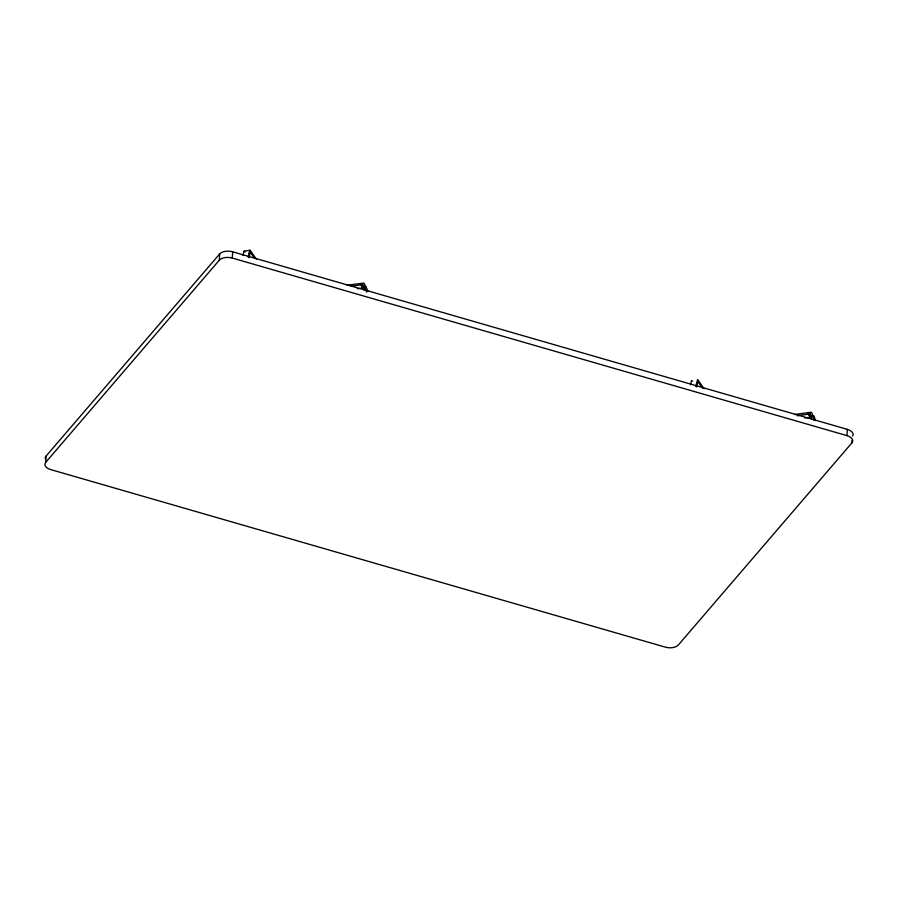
<?xml version="1.0" encoding="UTF-8"?>
<svg xmlns="http://www.w3.org/2000/svg" width="898" height="898" viewBox="0 0 898 898"><rect width="100%" height="100%" fill="white"/><g stroke="black" fill="none" stroke-linecap="round" stroke-linejoin="round"><path stroke-width="1.35" d="M852.011 440.424L851.865 442.927L678.327 645.011A9.822 5.354 3.4 0 1 665.339 647.144L50.658 469.575A9.822 5.354 3.4 0 1 45.764 462.279L46.135 456.016L219.673 253.932A9.822 5.354 3.4 0 1 232.661 251.81L847.342 429.367A9.822 5.354 3.4 0 1 852.685 436.035M45.764 462.279L219.303 260.196L219.673 253.932M851.865 442.927A9.822 5.354 3.4 0 0 846.971 435.631L232.29 258.063L232.661 251.81M846.971 435.631L847.342 429.367M249.083 257.692L250.239 252.237L254.112 257.625M696.601 386.971L697.836 381.527L702.404 388.059M243.032 255.515L244.009 251.216L250.093 250.228L256.502 259.365M248.218 257.142L249.824 250.216M690.551 384.793L691.449 380.606L692.762 381.212M695.737 386.421L697.611 379.506L704.032 388.643M347.133 285.227L363.735 283.072L364.554 283.757L366.62 292.075M351.073 286.26L362.466 284.644L364.06 290.02M357.303 288.774L364.139 287.775L361.984 284.565M794.651 414.506L810.916 412.238L812.073 413.035L813.812 420.006M797.244 415.774L809.996 413.922L811.579 419.299M804.821 418.053L811.343 417.031L809.199 413.832M248.768 253.371L251.047 253M244.11 251.148L245.244 251.934M813.072 415.448L814.228 416.245L815.294 420.511M365.89 286.271L367.765 291.233M809.996 413.922L811.59 416.122M809.772 413.877L811.208 416.021M809.502 413.843L811.657 417.054M808.851 413.832L811.006 417.042M808.492 413.855L810.647 417.065M808.099 413.911L810.243 417.121M362.635 284.7L364.251 286.978M362.466 284.644L363.903 286.788M362.253 284.599L364.408 287.809M361.67 284.543L363.825 287.753M361.333 284.554L363.488 287.764M360.974 284.576L363.129 287.787M360.569 284.632L362.725 287.843M219.303 260.196A9.822 5.354 3.4 0 1 232.29 258.063M45.315 458.721A9.822 5.354 3.4 0 1 46.135 456.016"/></g></svg>
